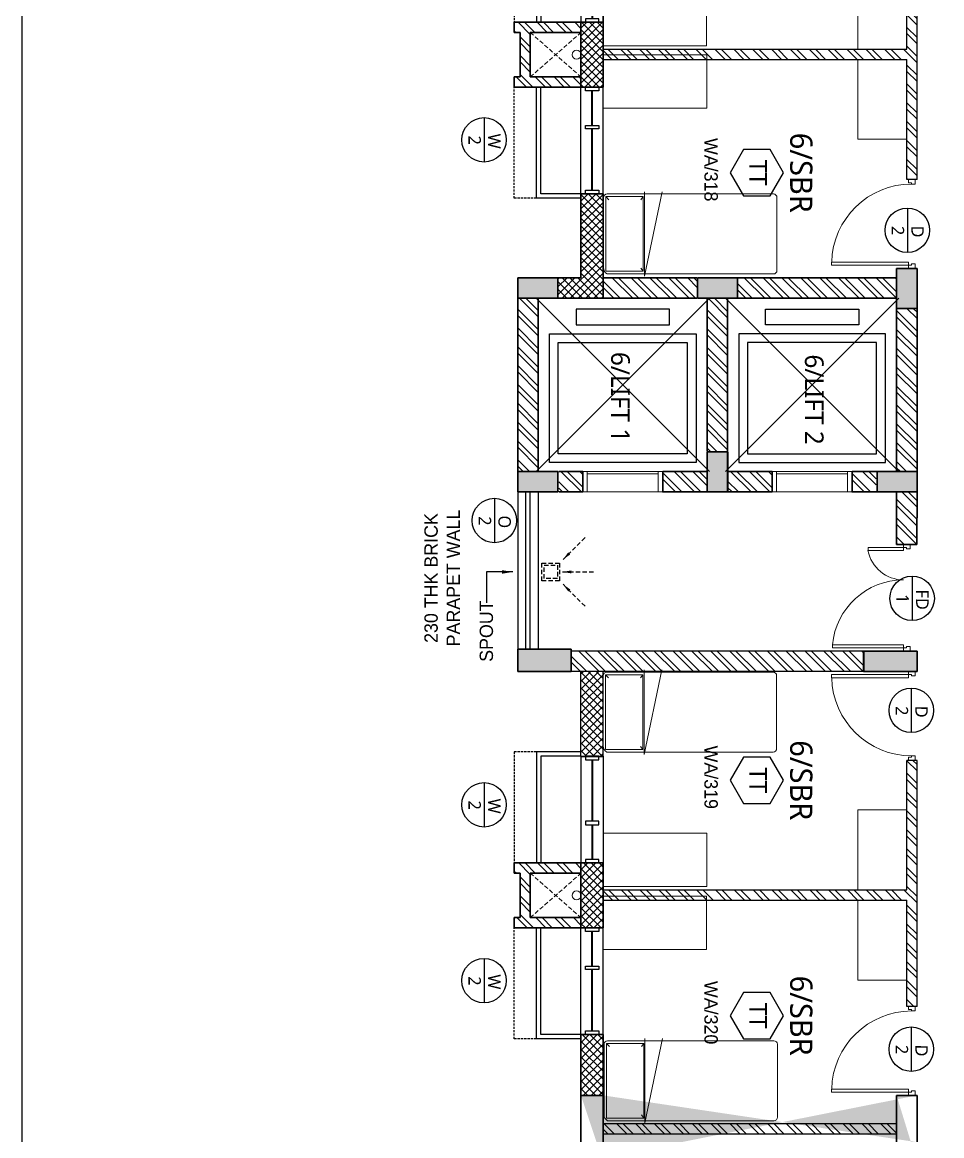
# Model space of a CAD drawing. Header units: millimetres. Extents: x -1127141 to 1597693, y -1835560 to -399335.
# Drawn here: x 1127190 to 1137532, y -523658 to -511129 of the extents above; entities that cross this region are included whole.
import ezdxf
from ezdxf.enums import TextEntityAlignment as Align

# ---------------------------------------------------------------- set-up
doc = ezdxf.new("R2010")
doc.units = ezdxf.units.MM
doc.header["$MEASUREMENT"] = 0
for name, pattern in [('DASHED2', [0.375, 0.25, -0.125]), ('HIDDEN', [0.375, 0.25, -0.125]), ('HIDDEN2', [4.7625, 3.175, -1.5875])]:
    doc.linetypes.add(name, pattern=pattern)
for name, color, linetype in [('A-Anno Tags', 6, 'Continuous'), ('A-Elevation', 4, 'Continuous'), ('A-Wall Patt', 8, 'Continuous'), ('A-Window', 4, 'Continuous'), ('Anno_Frames', 7, 'Continuous'), ('COLUMN', 5, 'Continuous'), ('elel', 6, 'Continuous'), ('S-Conc Patt', 9, 'Continuous')]:
    doc.layers.add(name, color=color, linetype=linetype)
for name, color, linetype, lineweight in [('A-Detail Lines', 8, 'Continuous', 25), ('A-Door', 4, 'Continuous', 9), ('A-Wall Sec', 1, 'Continuous', 30), ('Ann_TitleBlock 2', 5, 'Continuous', 25), ('Anno_Tittleblock', 5, 'Continuous', 13), ('column hatch', 12, 'Continuous', 5), ('E-CABLE TRAY', 32, 'Continuous', 18), ('frntr', 32, 'Continuous', 9), ('rwp', 231, 'Continuous', 5), ('S-Concrete', 40, 'Continuous', 30), ('shaft', 252, 'HIDDEN2', 5), ('text', 7, 'Continuous', 9)]:
    doc.layers.add(name, color=color, linetype=linetype, lineweight=lineweight)
doc.styles.add('IIITD @ 100', font='trebuc.ttf', dxfattribs={"height": 210})
doc.styles.get("Standard").update_dxf_attribs({"font": 'trebuc.ttf'})
doc.styles.add('TITLE', font='swissel.ttf', dxfattribs={"height": 4.3})
doc.dimstyles.new('IIITD_WD_M @ 100', dxfattribs={"dimscale": 100, "dimtxt": 1.5, "dimasz": 1, "dimexe": 0.5, "dimexo": 0.25, "dimgap": 0.3, "dimtad": 1, "dimdec": 0, "dimrnd": 5, "dimzin": 0, "dimdsep": 46, "dimtxsty": 'Standard', "dimblk": 'ARCHTICK', "dimcen": 0.2, "dimdle": 1, "dimclrd": 256, "dimclre": 256, "dimadec": 0, "dimazin": 0, "dimtfac": 1, "dimtdec": 0, "dimtofl": 0, "dimtmove": 0, "dimatfit": 0, "dimfxl": 2, "dimfxlon": 1, "dimtolj": 1, "dimtzin": 0, "dimlwd": -1, "dimlwe": -1, "dimarcsym": 0})
pattern_1 = [(315, (1306641.84, 119140.81), (106.066017, 106.066017), []), (315, (1306641.84, 119070.1), (106.066017, 106.066017), [])]

# ---------------------------------------------------------------- blocks, each defined once
blk = doc.blocks.new('*U29')
at = {"layer": 'A-Anno Tags'}
blk.add_lwpolyline([(-250, 0), (250, 0)], dxfattribs=at)
blk.add_circle((0, 0), 250, dxfattribs=at)
at = {"layer": 'Anno_Frames', "color": 7}
for tag, rotation, p in [('ENTITY', 359.7608, (15, 185)), ('ENTITYNO', 0.1757, (4, -36))]:
    blk.add_attdef(tag, text='', height=140, rotation=rotation, dxfattribs=at).set_placement(p, align=Align.TOP_CENTER)
blk = doc.blocks.new('Room Tag with Finish')
blk.add_lwpolyline([(0, 0), (-2.6, -1.5), (-2.6, -4.5), (0, -6), (2.6, -4.5), (2.6, -1.5)], close=True)
at = {"layer": 'Anno_Frames'}
blk.add_attdef('ROOM_NAME', text='', height=2.5, dxfattribs=at).set_placement((0, 0), align=Align.BOTTOM_CENTER)
blk.add_attdef('FF', text='', height=2, dxfattribs=at).set_placement((0, -1.85), align=Align.TOP_CENTER)
blk = doc.blocks.new('ABL_Door_S - 1000 x 2100-11-3 Second Floor Lvl')
at = {"layer": 'A-Door', "color": 5}
for p, q in [((-500, 38), (-450, 38)), ((-500, -38), (-500, 38)), ((-450, 38), (-450, -3)), ((450, 38), (450, -3)), ((500, 38), (450, 38)), ((500, -38), (500, 38)), ((-500, -38), (-465, -38)), ((-465, -3), (-450, -3)), ((-465, -38), (-465, -3)), ((-430, -38), (-465, -38)), ((465, -3), (450, -3)), ((465, -38), (465, -3)), ((500, -38), (465, -38))]:
    blk.add_line(p, q, dxfattribs=at)
at = {"layer": 'A-Door', "color": 5, "lineweight": 18}
for p, q in [((-465, -38), (-465, -903)), ((-430, -38), (-430, -903)), ((-430, -903), (-465, -903))]:
    blk.add_line(p, q, dxfattribs=at)
at = {"layer": 'A-Door'}
blk.add_arc((-450, -2), 900, 271.2981, 359.9894, dxfattribs=at)
blk = doc.blocks.new('Lift Door')
at = {"layer": 'A-Door'}
for p, q in [((-15860, -5817), (-15860, -6617)), ((-15655, -6617), (-15655, -5817)), ((-15630, -6617), (-15630, -5817))]:
    blk.add_line(p, q, dxfattribs=at)
for points in [[(-15860, -5767), (-15860, -5817), (-15630, -5817), (-15630, -5767)], [(-15860, -6667), (-15860, -6617), (-15630, -6617), (-15630, -6667)]]:
    blk.add_lwpolyline(points, dxfattribs=at)
blk = doc.blocks.new('Lift Room')
at = {"layer": 'A-Detail Lines'}
for p, q in [((-15630, 122925), (-13680, 124875)), ((-15630, 124875), (-13680, 122925))]:
    blk.add_line(p, q, dxfattribs=at)
blk.add_lwpolyline([(-15430, 124625), (-14180, 124625), (-14180, 123175), (-15430, 123175)], close=True, dxfattribs=at)
at = {"layer": 'A-Elevation'}
for points in [[(-15530, 124725), (-14080, 124725), (-14080, 123075), (-15530, 123075)], [(-13805, 124425), (-13980, 124425), (-13980, 123375), (-13805, 123375)]]:
    blk.add_lwpolyline(points, close=True, dxfattribs=at)
blk = doc.blocks.new('W 1200')
at = {"layer": 'A-Window', "linetype": 'HIDDEN', "ltscale": 100}
for p, q in [((552588, 7900), (552588, 9150)), ((552838, 7900), (552588, 7900))]:
    blk.add_line(p, q, dxfattribs=at)
at = {"layer": 'A-Window', "color": 2, "lineweight": 40}
for p, q in [((553463, 8720), (553463, 9110)), ((553463, 7990), (553463, 8680))]:
    blk.add_line(p, q, dxfattribs=at)
at = {"layer": 'A-Window', "color": 5}
for points in [[(553338, 7900), (552838, 7900), (552838, 9150)], [(553338, 7950), (552888, 7950), (552888, 9150)]]:
    blk.add_lwpolyline(points, dxfattribs=at)
at = {"layer": 'A-Window'}
for points in [[(553338, 7950), (553338, 9150)], [(553588, 7950), (553588, 9150)], [(553388, 8680), (553388, 8720), (553538, 8720), (553538, 8680), (553388, 8680)]]:
    blk.add_lwpolyline(points, dxfattribs=at)
for points in [[(553388, 9150), (553538, 9150), (553538, 9110), (553388, 9110)], [(553388, 7990), (553538, 7990), (553538, 7950), (553388, 7950)]]:
    blk.add_lwpolyline(points, close=True, dxfattribs=at)
blk = doc.blocks.new('Door 1200')
at = {"layer": 'A-Door', "color": 5, "lineweight": 18}
for p, q in [((524084, 16182), (524084, 16132)), ((524084, 16182), (524159, 16182)), ((524159, 16182), (524159, 16147)), ((524084, 16132), (524124, 16132)), ((524124, 16147), (524124, 16132)), ((524159, 16147), (524124, 16147)), ((524159, 16147), (524557, 16147)), ((524159, 16112), (524159, 16147)), ((524159, 16112), (524557, 16112)), ((524557, 16147), (524557, 16112)), ((524159, 15052), (524159, 15017)), ((524159, 15052), (524958, 15052)), ((524958, 15017), (524958, 15052)), ((524084, 15032), (524124, 15032)), ((524084, 14982), (524084, 15032)), ((524084, 14982), (524159, 14982)), ((524124, 15017), (524124, 15032)), ((524159, 15017), (524124, 15017)), ((524159, 14982), (524159, 15017)), ((524159, 15017), (524958, 15017))]:
    blk.add_line(p, q, dxfattribs=at)
at = {"layer": 'A-Door', "lineweight": 18}
for centre, radius, start, end in [((524155, 16193), 411, 270.5695, 348.692), ((524157, 14978), 804, 5.3147, 89.8716)]:
    blk.add_arc(centre, radius, start, end, dxfattribs=at)
blk = doc.blocks.new('*U377')
at = {"layer": 'A-Anno Tags'}
blk.add_lwpolyline([(-250, 0), (250, 0)], dxfattribs=at)
blk.add_circle((0, 0), 250, dxfattribs=at)
at = {"layer": 'Anno_Frames', "color": 7}
for tag, rotation, p in [('ENTITY', 359.7608, (15, 185)), ('ENTITYNO', 0.1757, (4, -36))]:
    blk.add_attdef(tag, text='', height=140, rotation=rotation, dxfattribs=at).set_placement(p, align=Align.TOP_CENTER)
blk = doc.blocks.new('_ArchTick')
at = {"color": 0, "linetype": 'ByBlock', "const_width": 0.15}
blk.add_lwpolyline([(-0.5, -0.5), (0.5, 0.5)], dxfattribs=at)
blk = doc.blocks.new('tadantadan')
at = {"layer": 'S-Conc Patt'}
h = blk.add_hatch(color=256, dxfattribs=at)
h.paths.add_polyline_path([(126629, 40497), (127365, 40640), (127413, 40395), (126677, 40252)])
h.paths.add_polyline_path([(110961, 37195), (110914, 37441), (111935, 37639), (111982, 37394)])
h.paths.add_polyline_path([(123624, 39657), (123577, 39902), (124598, 40101), (124645, 39855)])
h.paths.add_polyline_path([(120459, 39041), (120411, 39287), (121432, 39485), (121480, 39240)])
h.paths.add_polyline_path([(117293, 38426), (117245, 38671), (118266, 38870), (118314, 38624)])
h.paths.add_polyline_path([(114127, 37811), (114079, 38056), (115100, 38255), (115148, 38009)])
h.paths.add_polyline_path([(122039, 47814), (121991, 48059), (123012, 48258), (123060, 48012)])
h.paths.add_polyline_path([(118873, 47198), (118825, 47444), (119846, 47642), (119894, 47397)])
h.paths.add_polyline_path([(115707, 46585), (115659, 46831), (116680, 47029), (116728, 46784)])
h.paths.add_polyline_path([(106210, 44739), (106162, 44984), (107183, 45183), (107231, 44938)])
h.paths.add_polyline_path([(109375, 45354), (109328, 45600), (110349, 45798), (110396, 45553)])
h.paths.add_polyline_path([(112541, 45970), (112493, 46215), (113514, 46414), (113562, 46168)])
h.paths.add_polyline_path([(120664, 42678), (120707, 42452), (119971, 42309), (119927, 42535)])
h.paths.add_polyline_path([(120334, 44375), (120377, 44150), (119641, 44007), (119597, 44232)])
h.paths.add_polyline_path([(114332, 41447), (114376, 41221), (113640, 41078), (113596, 41304)])
h.paths.add_polyline_path([(114002, 43145), (114046, 42919), (113310, 42776), (113266, 43002)])
h.paths.add_polyline_path([(107979, 40212), (108023, 39987), (107287, 39843), (107243, 40069)])
h.paths.add_polyline_path([(107650, 41910), (107693, 41684), (106957, 41541), (106913, 41767)])
h.paths.add_polyline_path([(130940, 42954), (130797, 43690), (131042, 43738), (131185, 43002)])
h.paths.add_polyline_path([(104022, 33475), (103273, 33475), (103273, 33725), (104022, 33725)])
h.paths.add_polyline_path([(100927, 33475), (100177, 33475), (100177, 33725), (100927, 33725)])
h.paths.add_polyline_path([(97892, 33475), (97142, 33475), (97142, 33725), (97892, 33725)])
h.paths.add_polyline_path([(126853, 43880), (126264, 43766), (126308, 43540), (126897, 43654)])
h.paths.add_polyline_path([(130345, 46012), (130202, 46748), (130448, 46795), (130591, 46059)])
h.paths.add_polyline_path([(129606, 49815), (129463, 50551), (129708, 50599), (129851, 49862)])
h.paths.add_polyline_path([(125252, 49732), (125694, 49818), (125737, 49592), (125296, 49506)])
h.paths.add_polyline_path([(125842, 47270), (125756, 47712), (125982, 47756), (126068, 47314)])
h.paths.add_polyline_path([(127586, 49727), (127500, 50169), (127725, 50213), (127811, 49771)])
h.paths.add_polyline_path([(128368, 45703), (128282, 46145), (128508, 46189), (128594, 45747)])
h.paths.add_polyline_path([(128187, 47838), (127745, 47752), (127702, 47978), (128143, 48064)])
h.paths.add_polyline_path([(126368, 45770), (126454, 45328), (126228, 45284), (126143, 45726)])
h.paths.add_polyline_path([(101872, 46634), (101136, 46491), (101088, 46737), (101824, 46880)])
h.paths.add_polyline_path([(104042, 40974), (103927, 41563), (104153, 41607), (104267, 41018)])
h.paths.add_polyline_path([(103341, 39076), (102605, 38933), (102561, 39158), (103297, 39301)])
h.paths.add_polyline_path([(103921, 45525), (103185, 45382), (103137, 45627), (103874, 45770)])
h.paths.add_polyline_path([(103011, 40774), (102275, 40631), (102227, 40876), (102963, 41019)])
h.paths.add_polyline_path([(104019, 35586), (103283, 35443), (103235, 35688), (103972, 35831)])
h.paths.add_polyline_path([(103639, 46978), (102902, 46835), (102855, 47080), (103591, 47223)])
h.paths.add_polyline_path([(98329, 45946), (97593, 45803), (97546, 46048), (98282, 46191)])
h.paths.add_polyline_path([(99472, 40086), (98736, 39943), (98688, 40188), (99424, 40331)])
h.paths.add_polyline_path([(108702, 36496), (107892, 36339), (107844, 36584), (108654, 36742)])
h.paths.add_polyline_path([(97392, 39936), (97392, 39289), (97142, 39289), (97142, 39889)])
h.paths.add_polyline_path([(119208, 6285), (118458, 6285), (118458, 6535), (119208, 6535)])
h.paths.add_polyline_path([(119208, 11565), (118458, 11565), (118458, 11795), (119208, 11795)])
h.paths.add_polyline_path([(119208, 15095), (118458, 15095), (118458, 15345), (119208, 15345)])
h.paths.add_polyline_path([(119208, 9835), (118458, 9835), (118458, 10065), (119208, 10065)])
h.paths.add_polyline_path([(113948, 6285), (113198, 6285), (113198, 6535), (113948, 6535)])
h.paths.add_polyline_path([(113948, 11565), (113198, 11565), (113198, 11795), (113948, 11795)])
h.paths.add_polyline_path([(113948, 15095), (113198, 15095), (113198, 15345), (113948, 15345)])
h.paths.add_polyline_path([(113948, 9835), (113198, 9835), (113198, 10065), (113948, 10065)])
h.paths.add_polyline_path([(108688, 11565), (107938, 11565), (107938, 11795), (108688, 11795)])
h.paths.add_polyline_path([(103843, 17365), (103093, 17365), (103093, 17115), (103843, 17115)])
h.paths.add_polyline_path([(100177, 17365), (100927, 17365), (100927, 17115), (100177, 17115)])
h.paths.add_polyline_path([(97142, 17365), (97892, 17365), (97892, 17115), (97142, 17115)])
h.paths.add_polyline_path([(128593, 15095), (127993, 15095), (127993, 15345), (128593, 15345)])
h.paths.add_polyline_path([(103918, 15345), (103168, 15345), (103168, 15095), (103918, 15095)])
h.paths.add_polyline_path([(108688, 15095), (107938, 15095), (107938, 15345), (108688, 15345)])
h.paths.add_polyline_path([(124393, 15095), (123793, 15095), (123793, 15345), (124393, 15345)])
h.paths.add_polyline_path([(127993, 11795), (128593, 11795), (128593, 11565), (127993, 11565)])
h.paths.add_polyline_path([(124393, 11565), (123793, 11565), (123793, 11795), (124393, 11795)])
h.paths.add_polyline_path([(105718, 5325), (104968, 5325), (104968, 5575), (105718, 5575)])
h.paths.add_polyline_path([(97392, 9815), (97392, 10565), (97142, 10565), (97142, 9815)])
h.paths.add_polyline_path([(100313, 9815), (99563, 9815), (99563, 10065), (100313, 10065)])
h.paths.add_polyline_path([(105718, 3845), (104968, 3845), (104968, 4095), (105718, 4095)])
h.paths.add_polyline_path([(103918, 3845), (103168, 3845), (103168, 4095), (103918, 4095)])
h.paths.add_polyline_path([(103918, 9815), (103168, 9815), (103168, 10065), (103918, 10065)])
h.paths.add_polyline_path([(103918, 11565), (103168, 11565), (103168, 11795), (103918, 11795)])
h.paths.add_polyline_path([(104968, 9465), (104968, 10065), (105198, 10065), (105198, 9465)])
h.paths.add_polyline_path([(126158, 9615), (126158, 10065), (126388, 10065), (126388, 9615)])
h.paths.add_polyline_path([(123873, 10065), (124323, 10065), (124323, 9835), (123873, 9835)])
h.paths.add_polyline_path([(126158, 5575), (126158, 6025), (126388, 6025), (126388, 5575)])
h.paths.add_polyline_path([(123978, 5575), (123978, 6025), (124208, 6025), (124208, 5575)])
h.paths.add_polyline_path([(126388, 7705), (125938, 7705), (125938, 7935), (126388, 7935)])
h.paths.add_polyline_path([(123978, 7595), (123978, 8045), (124208, 8045), (124208, 7595)])
h.paths.add_polyline_path([(128178, 9465), (128178, 10065), (128408, 10065), (128408, 9465)])
h.paths.add_polyline_path([(108428, 5325), (108428, 6075), (108178, 6075), (108178, 5325)])
h.paths.add_polyline_path([(128158, 5575), (128158, 6175), (128408, 6175), (128408, 5575)])
h.paths.add_polyline_path([(100313, 3845), (99563, 3845), (99563, 4095), (100313, 4095)])
h.paths.add_polyline_path([(108408, 10065), (108408, 9315), (108178, 9315), (108178, 10065)])
edge = h.paths.add_edge_path()
edge.add_line((133928, 6285), (133178, 6285))
edge.add_line((133178, 6535), (133928, 6535))
edge.add_line((133178, 6285), (133178, 6535))
edge.add_line((133928, 11565), (133178, 11565))
edge.add_line((133178, 11795), (133928, 11795))
edge.add_line((133178, 11565), (133178, 11795))
edge.add_line((133928, 15095), (133178, 15095))
edge.add_line((133178, 15345), (133928, 15345))
edge.add_line((133178, 15095), (133178, 15345))
edge.add_line((133928, 9835), (133178, 9835))
edge.add_line((133178, 10065), (133928, 10065))
edge.add_line((133178, 9835), (133178, 10065))
h.paths.add_polyline_path([(144448, 11565), (143698, 11565), (143698, 11795), (144448, 11795)])
h.paths.add_polyline_path([(144448, 15095), (143698, 15095), (143698, 15345), (144448, 15345)])
h.paths.add_polyline_path([(144208, 10065), (144208, 9315), (143978, 9315), (143978, 10065)])
h.paths.add_polyline_path([(139188, 6285), (138438, 6285), (138438, 6535), (139188, 6535)])
h.paths.add_polyline_path([(139188, 11565), (138438, 11565), (138438, 11795), (139188, 11795)])
h.paths.add_polyline_path([(139188, 15095), (138438, 15095), (138438, 15345), (139188, 15345)])
h.paths.add_polyline_path([(139188, 9835), (138438, 9835), (138438, 10065), (139188, 10065)])
h.paths.add_polyline_path([(133928, 6285), (133178, 6285), (133178, 6535), (133928, 6535)])
h.paths.add_polyline_path([(133928, 11565), (133178, 11565), (133178, 11795), (133928, 11795)], flags=17)
h.paths.add_polyline_path([(133928, 15095), (133178, 15095), (133178, 15345), (133928, 15345)], flags=17)
h.paths.add_polyline_path([(133928, 9835), (133178, 9835), (133178, 10065), (133928, 10065)], flags=17)
h.paths.add_polyline_path([(151613, 4490), (151613, 5090), (151363, 5090), (151363, 4490)])
h.paths.add_polyline_path([(151613, 15095), (151013, 15095), (151013, 15345), (151613, 15345)])
h.paths.add_polyline_path([(147413, 15095), (146813, 15095), (146813, 15345), (147413, 15345)])
h.paths.add_polyline_path([(151613, 11565), (151013, 11565), (151013, 11795), (151613, 11795)])
h.paths.add_polyline_path([(147413, 11565), (146813, 11565), (146813, 11795), (147413, 11795)])
h.paths.add_polyline_path([(151613, 9315), (151613, 10065), (151363, 10065), (151363, 9315)])
h.paths.add_polyline_path([(146663, 4490), (147413, 4490), (147413, 4740), (146663, 4740)])
h.paths.add_polyline_path([(147413, 9315), (147413, 10065), (147183, 10065), (147183, 9315)])
h.paths.add_polyline_path([(143958, 4490), (143958, 5240), (144208, 5240), (144208, 4490)])
at = {"layer": 'S-Concrete', "lineweight": 35}
for p, q in [((123873, 9835), (123873, 10065)), ((123873, 10065), (124323, 10065)), ((124323, 10065), (124323, 9835)), ((126158, 10065), (126388, 10065)), ((126158, 9615), (126158, 10065)), ((126388, 10065), (126388, 9615)), ((128178, 10065), (128408, 10065)), ((128178, 9465), (128178, 10065)), ((128408, 10065), (128408, 9465)), ((133178, 9835), (133178, 10065)), ((133178, 10065), (133928, 10065)), ((124323, 9835), (123873, 9835)), ((133928, 9835), (133178, 9835)), ((126388, 9615), (126158, 9615)), ((128408, 9465), (128178, 9465)), ((123978, 8045), (124208, 8045)), ((123978, 7595), (123978, 8045)), ((124208, 8045), (124208, 7595)), ((125938, 7705), (125938, 7935)), ((125938, 7935), (126388, 7935)), ((126388, 7935), (126388, 7705)), ((126388, 7705), (125938, 7705)), ((124208, 7595), (123978, 7595)), ((133178, 6285), (133178, 6535)), ((133178, 6535), (133928, 6535)), ((133928, 6285), (133178, 6285)), ((128158, 6175), (128408, 6175)), ((128158, 5575), (128158, 6175)), ((128408, 6175), (128408, 5575)), ((123978, 6025), (124208, 6025)), ((123978, 5575), (123978, 6025)), ((124208, 6025), (124208, 5575)), ((126158, 6025), (126388, 6025)), ((126158, 5575), (126158, 6025)), ((126388, 6025), (126388, 5575)), ((124208, 5575), (123978, 5575)), ((126388, 5575), (126158, 5575)), ((128408, 5575), (128158, 5575))]:
    blk.add_line(p, q, dxfattribs=at)
blk = doc.blocks.new('bed')
at = {"layer": 'frntr'}
for p, q in [((268673, -306927), (268673, -308179)), ((269533, -306887), (268713, -306887)), ((269573, -308377), (269573, -306927)), ((269598, -308377), (268648, -308179)), ((268673, -308179), (268673, -308377)), ((268648, -308377), (269448, -308377)), ((268673, -308377), (268673, -308797)), ((269543, -308391), (268703, -308391)), ((268703, -308391), (268703, -308811)), ((268703, -308391), (268738, -308417)), ((269598, -308377), (269448, -308377)), ((269543, -308391), (269508, -308417)), ((269543, -308811), (269543, -308391)), ((269573, -308797), (269573, -308377)), ((268703, -308811), (268738, -308777)), ((268703, -308811), (269543, -308811)), ((268713, -308837), (269510, -308837))]:
    blk.add_line(p, q, dxfattribs=at)
for centre, radius, start, end in [((268713, -306927), 40, 90, 180), ((269533, -306927), 40, 0, 90), ((268713, -308797), 40, 180, 270), ((269506, -308762), 75.2, 267.3338, 332.1559)]:
    blk.add_arc(centre, radius, start, end, dxfattribs=at)
blk = doc.blocks.new('wardrobe')
at = {"layer": 'frntr'}
for p, q in [((266249, -309334), (266799, -309334)), ((266249, -310234), (266249, -309334)), ((266799, -310234), (266799, -309334)), ((266799, -309334), (266799, -310234)), ((266799, -310234), (266249, -310234))]:
    blk.add_line(p, q, dxfattribs=at)
blk = doc.blocks.new('table')
at = {"layer": 'frntr'}
for p, q in [((268968, -309087), (269568, -309087)), ((268968, -309087), (268968, -310253)), ((269568, -310255), (269568, -309087)), ((268968, -310253), (269568, -310253))]:
    blk.add_line(p, q, dxfattribs=at)
blk = doc.blocks.new('aaa')
at = {"layer": 'frntr', "rotation": 90}
blk.add_blockref('wardrobe', (-40627, -573636), dxfattribs=at)
at = {"layer": 'frntr'}
for name, p in [('bed', (-1515, -1414)), ('table', (0, 0))]:
    blk.add_blockref(name, p, dxfattribs=at)
blk = doc.blocks.new('bbbb')
at = {"layer": 'frntr', "rotation": 90}
blk.add_blockref('wardrobe', (-39613, -573636), dxfattribs=at)
at = {"layer": 'frntr'}
for name, p in [('bed', (2630, -1404)), ('table', (710, 0))]:
    blk.add_blockref(name, p, dxfattribs=at)
blk = doc.blocks.new('column 2.04')
at = {"layer": 'S-Conc Patt'}
h = blk.add_hatch(color=256, dxfattribs=at)
h.paths.add_polyline_path([(552592, -205173), (553328, -205030), (553376, -205276), (552640, -205419)])
h.paths.add_polyline_path([(536924, -208475), (536877, -208230), (537898, -208032), (537945, -208277)])
h.paths.add_polyline_path([(549587, -206014), (549540, -205769), (550561, -205570), (550608, -205816)])
h.paths.add_polyline_path([(546422, -206629), (546374, -206384), (547395, -206185), (547443, -206431)])
h.paths.add_polyline_path([(543256, -207245), (543208, -206999), (544229, -206801), (544277, -207046)])
h.paths.add_polyline_path([(540090, -207860), (540042, -207615), (541063, -207416), (541111, -207662)])
h.paths.add_polyline_path([(548002, -197857), (547954, -197611), (548975, -197413), (549023, -197658)])
h.paths.add_polyline_path([(544836, -198472), (544788, -198227), (545809, -198028), (545857, -198274)])
h.paths.add_polyline_path([(541670, -199086), (541622, -198840), (542643, -198642), (542691, -198887)])
h.paths.add_polyline_path([(532173, -200932), (532125, -200686), (533146, -200488), (533194, -200733)])
h.paths.add_polyline_path([(535338, -200316), (535291, -200071), (536312, -199872), (536359, -200118)])
h.paths.add_polyline_path([(538504, -199701), (538456, -199455), (539477, -199257), (539525, -199502)])
h.paths.add_polyline_path([(546627, -202993), (546670, -203219), (545934, -203362), (545890, -203136)])
h.paths.add_polyline_path([(546297, -201295), (546340, -201521), (545604, -201664), (545560, -201438)])
h.paths.add_polyline_path([(540295, -204224), (540339, -204449), (539603, -204592), (539559, -204367)])
h.paths.add_polyline_path([(539965, -202526), (540009, -202752), (539273, -202895), (539229, -202669)])
h.paths.add_polyline_path([(533943, -205458), (533986, -205684), (533250, -205827), (533206, -205601)])
h.paths.add_polyline_path([(533613, -203761), (533656, -203987), (532920, -204130), (532876, -203904)])
h.paths.add_polyline_path([(556903, -202717), (556760, -201981), (557005, -201933), (557148, -202669)])
h.paths.add_polyline_path([(529985, -212195), (529236, -212195), (529236, -211945), (529985, -211945)])
h.paths.add_polyline_path([(526890, -212195), (526140, -212195), (526140, -211945), (526890, -211945)])
h.paths.add_polyline_path([(523855, -212195), (523105, -212195), (523105, -211945), (523855, -211945)])
h.paths.add_polyline_path([(552816, -201790), (552227, -201905), (552271, -202131), (552860, -202016)])
h.paths.add_polyline_path([(556308, -199659), (556165, -198923), (556411, -198875), (556554, -199611)])
h.paths.add_polyline_path([(555569, -195856), (555426, -195120), (555671, -195072), (555815, -195808)])
h.paths.add_polyline_path([(551215, -195938), (551657, -195853), (551700, -196078), (551259, -196164)])
h.paths.add_polyline_path([(551805, -198400), (551719, -197959), (551945, -197915), (552031, -198356)])
h.paths.add_polyline_path([(553549, -195943), (553463, -195501), (553689, -195458), (553774, -195899)])
h.paths.add_polyline_path([(554331, -199967), (554245, -199525), (554471, -199482), (554557, -199923)])
h.paths.add_polyline_path([(554150, -197832), (553709, -197918), (553665, -197692), (554106, -197607)])
h.paths.add_polyline_path([(552331, -199901), (552417, -200343), (552191, -200387), (552106, -199945)])
h.paths.add_polyline_path([(527835, -199036), (527099, -199179), (527051, -198934), (527787, -198791)])
h.paths.add_polyline_path([(530005, -204696), (529890, -204107), (530116, -204064), (530230, -204653)])
h.paths.add_polyline_path([(529304, -206595), (528568, -206738), (528524, -206512), (529260, -206369)])
h.paths.add_polyline_path([(529884, -200146), (529148, -200289), (529100, -200043), (529837, -199900)])
h.paths.add_polyline_path([(528920, -212495), (528320, -212495), (528320, -212245), (528920, -212245)])
h.paths.add_polyline_path([(523855, -212495), (523105, -212495), (523105, -212245), (523855, -212245)])
h.paths.add_polyline_path([(531575, -212245), (532175, -212245), (532175, -212495), (531575, -212495)])
h.paths.add_polyline_path([(526890, -212495), (526140, -212495), (526140, -212245), (526890, -212245)])
h.paths.add_polyline_path([(528974, -204897), (528238, -205040), (528190, -204794), (528926, -204651)])
h.paths.add_polyline_path([(529982, -210085), (529246, -210228), (529198, -209982), (529935, -209839)])
h.paths.add_polyline_path([(529602, -198693), (528865, -198836), (528818, -198590), (529554, -198447)])
h.paths.add_polyline_path([(524292, -199725), (523556, -199868), (523509, -199622), (524245, -199479)])
h.paths.add_polyline_path([(525435, -205585), (524699, -205728), (524651, -205482), (525387, -205339)])
h.paths.add_polyline_path([(534665, -209174), (533855, -209332), (533807, -209086), (534617, -208929)])
h.paths.add_polyline_path([(523355, -205734), (523355, -206382), (523105, -206382), (523105, -205782)])
h.paths.add_polyline_path([(545171, -239386), (544421, -239386), (544421, -239136), (545171, -239136)])
h.paths.add_polyline_path([(545171, -234106), (544421, -234106), (544421, -233876), (545171, -233876)])
h.paths.add_polyline_path([(545171, -230576), (544421, -230576), (544421, -230326), (545171, -230326)])
h.paths.add_polyline_path([(545171, -235836), (544421, -235836), (544421, -235606), (545171, -235606)])
h.paths.add_polyline_path([(539911, -239386), (539161, -239386), (539161, -239136), (539911, -239136)])
h.paths.add_polyline_path([(539911, -234106), (539161, -234106), (539161, -233876), (539911, -233876)])
h.paths.add_polyline_path([(539911, -230576), (539161, -230576), (539161, -230326), (539911, -230326)])
h.paths.add_polyline_path([(539911, -235836), (539161, -235836), (539161, -235606), (539911, -235606)])
h.paths.add_polyline_path([(534651, -234106), (533901, -234106), (533901, -233876), (534651, -233876)])
h.paths.add_polyline_path([(529806, -228306), (529056, -228306), (529056, -228556), (529806, -228556)])
h.paths.add_polyline_path([(526140, -228306), (526890, -228306), (526890, -228556), (526140, -228556)])
h.paths.add_polyline_path([(523105, -228306), (523855, -228306), (523855, -228556), (523105, -228556)])
h.paths.add_polyline_path([(554556, -230576), (553956, -230576), (553956, -230326), (554556, -230326)])
h.paths.add_polyline_path([(529881, -230326), (529131, -230326), (529131, -230576), (529881, -230576)])
h.paths.add_polyline_path([(534651, -230576), (533901, -230576), (533901, -230326), (534651, -230326)])
h.paths.add_polyline_path([(550356, -230576), (549756, -230576), (549756, -230326), (550356, -230326)])
h.paths.add_polyline_path([(553956, -233876), (554556, -233876), (554556, -234106), (553956, -234106)])
h.paths.add_polyline_path([(550356, -234106), (549756, -234106), (549756, -233876), (550356, -233876)])
h.paths.add_polyline_path([(531681, -240346), (530931, -240346), (530931, -240096), (531681, -240096)])
h.paths.add_polyline_path([(523355, -235856), (523355, -235106), (523105, -235106), (523105, -235856)])
h.paths.add_polyline_path([(526276, -235856), (525526, -235856), (525526, -235606), (526276, -235606)])
h.paths.add_polyline_path([(531681, -241826), (530931, -241826), (530931, -241576), (531681, -241576)])
h.paths.add_polyline_path([(529881, -241826), (529131, -241826), (529131, -241576), (529881, -241576)])
h.paths.add_polyline_path([(529881, -235856), (529131, -235856), (529131, -235606), (529881, -235606)])
h.paths.add_polyline_path([(529881, -234106), (529131, -234106), (529131, -233876), (529881, -233876)])
h.paths.add_polyline_path([(530931, -236206), (530931, -235606), (531161, -235606), (531161, -236206)])
h.paths.add_polyline_path([(552121, -236056), (552121, -235606), (552351, -235606), (552351, -236056)])
h.paths.add_polyline_path([(549836, -235606), (550286, -235606), (550286, -235836), (549836, -235836)])
h.paths.add_polyline_path([(552121, -240096), (552121, -239646), (552351, -239646), (552351, -240096)])
h.paths.add_polyline_path([(549941, -240096), (549941, -239646), (550171, -239646), (550171, -240096)])
h.paths.add_polyline_path([(552351, -237966), (551901, -237966), (551901, -237736), (552351, -237736)])
h.paths.add_polyline_path([(549941, -238076), (549941, -237626), (550171, -237626), (550171, -238076)])
h.paths.add_polyline_path([(554141, -236206), (554141, -235606), (554371, -235606), (554371, -236206)])
h.paths.add_polyline_path([(534391, -240346), (534391, -239596), (534141, -239596), (534141, -240346)])
h.paths.add_polyline_path([(554121, -240095), (554121, -239495), (554371, -239495), (554371, -240095)])
h.paths.add_polyline_path([(523105, -228006), (523855, -228006), (523855, -228256), (523105, -228256)])
h.paths.add_polyline_path([(532175, -228256), (531575, -228256), (531575, -228006), (532175, -228006)])
h.paths.add_polyline_path([(528320, -217506), (528920, -217506), (528920, -217736), (528320, -217736)])
h.paths.add_polyline_path([(528920, -228256), (528320, -228256), (528320, -228006), (528920, -228006)])
h.paths.add_polyline_path([(528320, -222766), (528920, -222766), (528920, -222996), (528320, -222996)])
h.paths.add_polyline_path([(526890, -217736), (526290, -217736), (526290, -217506), (526890, -217506)])
h.paths.add_polyline_path([(526890, -222996), (526290, -222996), (526290, -222766), (526890, -222766)])
h.paths.add_polyline_path([(526140, -228006), (526890, -228006), (526890, -228256), (526140, -228256)])
h.paths.add_polyline_path([(526276, -241826), (525526, -241826), (525526, -241576), (526276, -241576)])
h.paths.add_polyline_path([(523355, -217321), (523355, -217921), (523105, -217921), (523105, -217321)])
h.paths.add_polyline_path([(523355, -222581), (523355, -223181), (523105, -223181), (523105, -222581)])
h.paths.add_polyline_path([(532175, -217320), (532175, -217920), (531925, -217920), (531925, -217320)])
h.paths.add_polyline_path([(532175, -222581), (532175, -223181), (531925, -223181), (531925, -222581)])
h.paths.add_polyline_path([(534371, -235606), (534371, -236356), (534141, -236356), (534141, -235606)])
edge = h.paths.add_edge_path()
edge.add_line((559891, -239386), (559141, -239386))
edge.add_line((559141, -239136), (559891, -239136))
edge.add_line((559141, -239386), (559141, -239136))
edge.add_line((559891, -234106), (559141, -234106))
edge.add_line((559141, -233876), (559891, -233876))
edge.add_line((559141, -234106), (559141, -233876))
edge.add_line((559891, -230576), (559141, -230576))
edge.add_line((559141, -230326), (559891, -230326))
edge.add_line((559141, -230576), (559141, -230326))
edge.add_line((559891, -235836), (559141, -235836))
edge.add_line((559141, -235606), (559891, -235606))
edge.add_line((559141, -235836), (559141, -235606))
h.paths.add_polyline_path([(570411, -234106), (569661, -234106), (569661, -233876), (570411, -233876)])
h.paths.add_polyline_path([(570411, -230576), (569661, -230576), (569661, -230326), (570411, -230326)])
h.paths.add_polyline_path([(570171, -235606), (570171, -236356), (569941, -236356), (569941, -235606)])
h.paths.add_polyline_path([(565151, -239386), (564401, -239386), (564401, -239136), (565151, -239136)])
h.paths.add_polyline_path([(565151, -234106), (564401, -234106), (564401, -233876), (565151, -233876)])
h.paths.add_polyline_path([(565151, -230576), (564401, -230576), (564401, -230326), (565151, -230326)])
h.paths.add_polyline_path([(565151, -235836), (564401, -235836), (564401, -235606), (565151, -235606)])
h.paths.add_polyline_path([(559891, -239386), (559141, -239386), (559141, -239136), (559891, -239136)], flags=17)
h.paths.add_polyline_path([(559891, -234106), (559141, -234106), (559141, -233876), (559891, -233876)], flags=17)
h.paths.add_polyline_path([(559891, -230576), (559141, -230576), (559141, -230326), (559891, -230326)], flags=17)
h.paths.add_polyline_path([(559891, -235836), (559141, -235836), (559141, -235606), (559891, -235606)], flags=17)
h.paths.add_polyline_path([(577576, -241181), (577576, -240581), (577326, -240581), (577326, -241181)])
h.paths.add_polyline_path([(577576, -230576), (576976, -230576), (576976, -230326), (577576, -230326)])
h.paths.add_polyline_path([(573376, -230576), (572776, -230576), (572776, -230326), (573376, -230326)])
h.paths.add_polyline_path([(577576, -234106), (576976, -234106), (576976, -233876), (577576, -233876)])
h.paths.add_polyline_path([(573376, -234106), (572776, -234106), (572776, -233876), (573376, -233876)])
h.paths.add_polyline_path([(577576, -236356), (577576, -235606), (577326, -235606), (577326, -236356)])
h.paths.add_polyline_path([(572626, -241181), (573376, -241181), (573376, -240931), (572626, -240931)])
h.paths.add_polyline_path([(573376, -236356), (573376, -235606), (573146, -235606), (573146, -236356)])
h.paths.add_polyline_path([(569921, -241181), (569921, -240431), (570171, -240431), (570171, -241181)])
at = {"layer": 'S-Concrete', "lineweight": 35}
for p, q in [((549836, -235836), (549836, -235606)), ((549836, -235606), (550286, -235606)), ((550286, -235606), (550286, -235836)), ((552121, -235606), (552351, -235606)), ((552121, -236056), (552121, -235606)), ((552351, -235606), (552351, -236056)), ((554141, -235606), (554371, -235606)), ((554141, -236206), (554141, -235606)), ((554371, -235606), (554371, -236206)), ((559141, -235836), (559141, -235606)), ((559141, -235606), (559891, -235606)), ((550286, -235836), (549836, -235836)), ((559891, -235836), (559141, -235836)), ((552351, -236056), (552121, -236056)), ((554371, -236206), (554141, -236206)), ((549941, -237626), (550171, -237626)), ((549941, -238076), (549941, -237626)), ((550171, -237626), (550171, -238076)), ((551901, -237966), (551901, -237736)), ((551901, -237736), (552351, -237736)), ((552351, -237736), (552351, -237966)), ((552351, -237966), (551901, -237966)), ((550171, -238076), (549941, -238076)), ((559141, -239386), (559141, -239136)), ((559141, -239136), (559891, -239136)), ((559891, -239386), (559141, -239386)), ((554121, -239495), (554371, -239495)), ((554121, -240095), (554121, -239495)), ((554371, -239495), (554371, -240095)), ((549941, -239646), (550171, -239646)), ((549941, -240096), (549941, -239646)), ((550171, -239646), (550171, -240096)), ((552121, -239646), (552351, -239646)), ((552121, -240096), (552121, -239646)), ((552351, -239646), (552351, -240096)), ((550171, -240096), (549941, -240096)), ((552351, -240096), (552121, -240096)), ((554371, -240095), (554121, -240095))]:
    blk.add_line(p, q, dxfattribs=at)
blk = doc.blocks.new('IIITD WD A1- L Format Library')
at = {"layer": 'Anno_Tittleblock', "color": 5}
blk.add_lwpolyline([(0, -7.57), (775, -7.57), (775, 573.91), (0, 573.91)], close=True, dxfattribs=at)
at = {"style": 'TITLE'}
for tag, p, height in [('PROJECT NAME 1', (779.17, 137.4), 2.98), ('PROJECT NAME 2', (779.17, 132.23), 2.98), ('PROJECT_NAME_3', (779.17, 127.37), 2.98), ('1:100@A1', (818.06, 91.92), 2.25), ('A-2.03', (844.81, 84.28), 4), ('03.04.11', (821.96, 84.64), 2.25), ('AC', (827.5, 76.14), 2.25), ('A', (858.85, 75.94), 3.66)]:
    blk.add_attdef(tag, p, '', height=height, dxfattribs=at)
for p in [(780.3, 113.01), (780.3, 106.37)]:
    blk.add_attdef('FIRST FLOOR PLAN', text='', height=3.39, dxfattribs=at).set_placement(p, align=Align.TOP_LEFT)
blk = doc.blocks.new('o2')
at = {"layer": 'A-Detail Lines', "linetype": 'DASHED2', "ltscale": 200}
for points in [[(39154.2, 75265.1), (38954.2, 75265.1), (38954.2, 75465.1), (39154.2, 75465.1)], [(39129.2, 75290.1), (38979.2, 75290.1), (38979.2, 75440.1), (39129.2, 75440.1)]]:
    blk.add_lwpolyline(points, close=True, dxfattribs=at)
at = {"layer": 'A-Elevation'}
for p, q in [((38154.2, 75225.6), (39924.2, 75225.6)), ((38154.2, 74995.6), (39924.2, 74996.3))]:
    blk.add_line(p, q, dxfattribs=at)
at = {"layer": 'elel'}
for p, q in [((38154.2, 75130.6), (39924.2, 75130.6)), ((38154.2, 75080.6), (39924.2, 75080.6))]:
    blk.add_line(p, q, dxfattribs=at)
at = {"layer": 'Anno_Frames'}
blk.add_blockref('*U377', (38475.9, 74731.6), dxfattribs=at).add_auto_attribs({'ENTITY': 'O', 'ENTITYNO': '2'})
at = {"layer": 'A-Anno Tags', "char_height": 150, "width": 4089.554, "attachment_point": 5, "rotation": 180, "style": 'IIITD @ 100'}
for s, insert in [('{\\fCentury Gothic|b0|i0|c0|p34;SPOUT}', (39720.5, 74642.2)), ('{\\fCentury Gothic|b0|i0|c0|p34;230 THK BRICK\\PPARAPET WALL}', (39122.7, 74144.2))]:
    blk.add_mtext(s, dxfattribs=dict(at, insert=insert))
at = {"layer": 'A-Anno Tags'}
blk.add_leader([(39054.2, 74939), (39054.2, 74644.3), (39400.8, 74644.3)], dimstyle='IIITD_WD_M @ 100', override={"dimasz": 1.2, "dimclrd": 256, "dimfxl": 0.18}, dxfattribs=at)
at = {"layer": 'A-Detail Lines', "linetype": 'DASHED2', "ltscale": 200}
for points in [[(39054.2, 75496.3), (39054.2, 75847.8)], [(38915.6, 75503.6), (38667.1, 75752.2)], [(39192.8, 75503.6), (39441.3, 75752.2)]]:
    blk.add_leader(points, dimstyle='IIITD_WD_M @ 100', override={"dimfxl": 2}, dxfattribs=at)

msp = doc.modelspace()

# ---------------------------------------------------------------- hatches: boundary and pattern name
at = {"layer": 'A-Wall Patt'}
h = msp.add_hatch(dxfattribs=at)
h.set_pattern_fill('ANSI37', color=256, scale=500, style=0)
h.set_pattern_definition([(315, (1132626.57, -497105.566), (44.19417, 44.19417), []), (45, (1132626.57, -497105.566), (-44.19417, 44.19417), [])])
h.paths.add_polyline_path([(1132764.3, -498203.8), (1132764.3, -496743.8), (1132514.3, -496743.8), (1132514.3, -498203.8)])
h.paths.add_polyline_path([(1133724.3, -514233.8), (1133724.3, -513058.8), (1133474.3, -513058.8), (1133474.3, -514003.8), (1133214.3, -514003.8), (1133214.3, -514233.8)])
h.paths.add_polyline_path([(1133724.3, -511858.8), (1133724.4, -511128.8), (1133474.4, -511128.8), (1133474.4, -511243.8), (1133474.4, -511243.8), (1133474.4, -511243.8), (1133474.3, -511491.4, -0.0243669), (1133474.3, -511496.3), (1133474.3, -511743.7), (1133474.4, -511743.8), (1133474.3, -511743.8), (1133474.3, -511858.8)])
h.paths.add_polyline_path([(1133724.3, -509928.8), (1133724.3, -509233.8), (1133474.3, -509233.8), (1133474.3, -509928.8)])
h.paths.add_polyline_path([(1133724.3, -508483.8), (1133724.3, -507798.8), (1133473.6, -507798.8), (1133473.6, -508483.8)])
h.paths.add_polyline_path([(1133724.3, -506598.8), (1133724.3, -505868.8), (1133474.3, -505868.8), (1133474.3, -506598.8)])
h.paths.add_polyline_path([(1133724.3, -504668.8), (1133724.3, -503973.8), (1133474.3, -503973.8), (1133474.3, -504668.8)])
h.paths.add_polyline_path([(1133724.3, -503223.8), (1133724.3, -502538.8), (1133674.3, -502538.8), (1133674.3, -502538.8), (1133524.3, -502538.8), (1133524.3, -502538.8), (1133474.3, -502538.8), (1133474.3, -502538.8), (1133474.3, -503223.8)])
h.paths.add_polyline_path([(1133724.3, -501338.8), (1133724.3, -500608.8), (1133474.3, -500608.8), (1133474.3, -501338.8)])
h.paths.add_polyline_path([(1133724.3, -499408.8), (1133724.3, -498203.8), (1133264.3, -498203.8), (1133264.3, -498453.8), (1133474.3, -498453.8), (1133474.3, -499408.8)])
h = msp.add_hatch(dxfattribs=at)
h.set_pattern_fill('ANSI32', color=256, scale=400, style=0)
h.set_pattern_definition([(315, (1236581.59, -295400.47), (106.06602, 106.06602), []), (315, (1236581.59, -295471.18), (106.06602, 106.06602), [])])
h.paths.add_polyline_path([(1133724.4, -508973.8), (1133724.4, -509088.8), (1133724.3, -509088.8), (1133724.3, -508973.8)])
h.paths.add_polyline_path([(1133724.4, -513888.8), (1133724.4, -514061.3), (1133724.3, -514061.3), (1133724.3, -513888.8)])
h.paths.add_polyline_path([(1132904.4, -511243.8), (1132904.4, -511743.8), (1133474.4, -511743.8), (1133474.4, -511243.8)], flags=16)
h.paths.add_polyline_path([(1137254.3, -510233.8), (1137139.3, -510233.8), (1137139.3, -512888.8), (1137254.3, -512888.8)])
h.paths.add_polyline_path([(1133724.3, -511128.8), (1133724.3, -511858.8), (1133724.4, -511858.8), (1133724.4, -511546.3), (1137139.3, -511546.3), (1137139.3, -511431.3), (1133724.4, -511431.3), (1133724.4, -511128.8)])
h.paths.add_polyline_path([(1133474.3, -511858.8), (1133474.3, -511128.8), (1132724.4, -511128.8), (1132724.4, -511243.8), (1132789.4, -511243.8), (1132789.4, -511743.8), (1132724.4, -511743.8), (1132724.4, -511858.8)])
h.paths.add_polyline_path([(1133474.4, -511128.8), (1133524.4, -511128.8), (1133524.4, -511128.8)])
h = msp.add_hatch(dxfattribs=at)
h.set_pattern_fill('ANSI32', color=256, scale=400, style=0)
h.set_pattern_definition(pattern_1)
h.paths.add_polyline_path([(1137254.2, -517003.8), (1137254.3, -516413.8), (1137024.3, -516413.8), (1137024.2, -517003.8)])
h.paths.add_polyline_path([(1133494.3, -516413.8), (1133494.3, -516183.8), (1133224.3, -516183.8), (1133224.3, -516413.8)])
h.paths.add_polyline_path([(1137024.3, -514233.8), (1137024.3, -514003.8), (1135239.3, -514003.6), (1135239.3, -514233.6)])
h.paths.add_polyline_path([(1137254.3, -516183.8), (1137254.3, -514348.8), (1137024.3, -514348.8), (1137024.3, -516158.6), (1137049.5, -516183.8)])
h.paths.add_polyline_path([(1136794.3, -516413.8), (1136794.3, -516183.8), (1136524.3, -516183.8), (1136524.3, -516413.8)])
h.paths.add_polyline_path([(1135624.3, -516413.8), (1135624.3, -516183.8), (1135124.3, -516183.8), (1135124.3, -516413.8)])
h.paths.add_polyline_path([(1135124.3, -515953.8), (1135124.3, -514258.6), (1135099.3, -514233.6), (1134919.2, -514233.6), (1134894.3, -514258.6), (1134894.3, -515953.8)])
h.paths.add_polyline_path([(1134894.3, -516413.8), (1134894.3, -516183.8), (1134394.3, -516183.8), (1134394.3, -516413.8)])
h.paths.add_polyline_path([(1132969, -516183.8), (1132994.3, -516158.6), (1132994.3, -514258.6), (1132969.2, -514233.6), (1132764.3, -514233.6), (1132764.3, -516183.8)])
h.paths.add_polyline_path([(1133724.3, -514003.6), (1133724.3, -514233.6), (1134779.3, -514233.6), (1134779.3, -514003.6)])
h = msp.add_hatch(dxfattribs=at)
h.set_pattern_fill('ANSI32', color=256, scale=400, style=0)
h.set_pattern_definition([(315, (1375887.61, 119140.81), (106.066017, 106.066017), []), (315, (1375887.61, 119070.1), (106.066017, 106.066017), [])])
h.paths.add_polyline_path([(1136654.3, -518433.8), (1136654.3, -518203.8), (1133365, -518203.8), (1133365, -518433.8)])
h = msp.add_hatch(dxfattribs=at)
h.set_pattern_fill('ANSI32', color=256, scale=400, style=0)
h.set_pattern_definition(pattern_1)
h.paths.add_polyline_path([(1133474.3, -521203.8), (1132904.3, -521203.8), (1132904.3, -520703.8), (1133474.3, -520703.8)], flags=16)
h.paths.add_polyline_path([(1133724.4, -518433.8), (1133724.4, -518548.8), (1133724.3, -518548.8), (1133724.3, -518433.8)])
h.paths.add_polyline_path([(1133724.4, -523348.8), (1133724.4, -523521.3), (1133724.3, -523521.3), (1133724.3, -523348.8)])
h.paths.add_polyline_path([(1133724.3, -520891.3), (1133724.3, -521006.3), (1137139.3, -521006.3), (1137139.3, -522203.8), (1137254.3, -522203.8), (1137254.3, -519433.8), (1137139.3, -519433.8), (1137139.3, -520891.3)])
h.paths.add_polyline_path([(1133474.3, -521318.8), (1133474.3, -520588.8), (1132724.3, -520588.8), (1132724.3, -520703.8), (1132789.3, -520703.8), (1132789.3, -521203.8), (1132724.3, -521203.8), (1132724.3, -521318.8)])
h = msp.add_hatch(dxfattribs=at)
h.set_pattern_fill('ANSI37', color=256, scale=500, style=0)
h.set_pattern_definition([(315, (1375887.61, 119140.81), (44.194174, 44.194174), []), (45, (1375887.61, 119140.81), (-44.194174, 44.194174), [])])
h.paths.add_polyline_path([(1133724.3, -531838.8), (1133724.3, -531108.8), (1133474.3, -531108.8), (1133474.3, -531838.8)])
h.paths.add_polyline_path([(1133724.3, -529908.8), (1133724.3, -529213.8), (1133474.3, -529213.8), (1133474.3, -529908.8)])
h.paths.add_polyline_path([(1133724.3, -528463.8), (1133724.3, -527778.8), (1133474.3, -527778.8), (1133474.3, -528463.8)])
h.paths.add_polyline_path([(1133724.3, -526578.8), (1133724.3, -525848.8), (1133474.3, -525848.8), (1133474.3, -526578.8)])
h.paths.add_polyline_path([(1133724.3, -524648.8), (1133724.3, -523953.8), (1133474.3, -523953.8), (1133474.3, -524648.8)])
h.paths.add_polyline_path([(1133724.3, -523203.8), (1133724.3, -522518.8), (1133474.3, -522518.8), (1133474.3, -523203.8)])
h.paths.add_polyline_path([(1133724.3, -521318.8), (1133724.3, -520588.8), (1133474.3, -520588.8), (1133474.3, -521318.8)])
h.paths.add_polyline_path([(1133724.3, -519388.8), (1133724.3, -518433.8), (1133474.3, -518433.8), (1133474.3, -519388.8)])
h = msp.add_hatch(dxfattribs=at)
h.set_pattern_fill('ANSI32', color=256, scale=400, style=0)
h.set_pattern_definition([(315, (1236581.59, -290140.47), (106.06602, 106.06602), []), (315, (1236581.59, -290211.18), (106.06602, 106.06602), [])])
h.paths.add_polyline_path([(1137024.3, -523636.3), (1137024.3, -523521.3), (1133724.3, -523521.3), (1133724.3, -523636.3)])

# ---------------------------------------------------------------- linework, layer by layer
msp.add_lwpolyline([(1182940.9, -478259.6), (1182940.9, -552566.2), (1127189.6, -552566.2), (1127189.6, -478259.6)], close=True, dxfattribs=at)
at = {"layer": 'A-Wall Sec'}
for p, q in [((1137139.3, -511431.3), (1137139.3, -510233.8)), ((1137254.3, -512898.8), (1137254.3, -510233.8)), ((1133724.4, -511431.3), (1137139.3, -511431.3)), ((1133724.4, -511546.3), (1137139.3, -511546.3)), ((1137139.3, -512898.8), (1137139.3, -511546.3)), ((1137254.3, -512898.8), (1137139.3, -512898.8)), ((1136654.3, -518203.8), (1133365, -518203.8)), ((1136654.3, -518433.8), (1133365, -518433.8)), ((1133474.3, -519388.8), (1133474.3, -518433.8)), ((1133724.3, -519388.8), (1133724.3, -518433.8)), ((1137139.3, -520891.3), (1137139.3, -519433.8)), ((1137254.3, -519433.8), (1137139.3, -519433.8)), ((1137254.3, -522203.8), (1137254.3, -519433.8)), ((1133724.3, -520891.3), (1137139.3, -520891.3)), ((1133724.3, -521006.3), (1137139.3, -521006.3)), ((1137139.3, -522203.8), (1137139.3, -521006.3)), ((1137254.3, -522203.8), (1137139.3, -522203.8)), ((1133724.3, -523521.3), (1137024.3, -523521.3)), ((1137024.3, -523521.3), (1137024.3, -523636.3)), ((1133724.3, -523636.3), (1137024.3, -523636.3))]:
    msp.add_line(p, q, dxfattribs=at)
at = {"layer": 'A-Wall Sec', "lineweight": 35}
for p, q in [((1133724.4, -511128.8), (1132724.4, -511128.8)), ((1132724.4, -511128.8), (1132724.4, -511243.8)), ((1133474.4, -511128.8), (1133474.3, -511858.8)), ((1133724.3, -511858.8), (1133724.4, -511128.8)), ((1132724.4, -511243.8), (1132789.4, -511243.8)), ((1132789.4, -511243.8), (1132789.4, -511743.8)), ((1132904.4, -511243.8), (1133474.4, -511243.8)), ((1132904.4, -511743.8), (1132904.4, -511243.8)), ((1132789.4, -511743.8), (1132724.4, -511743.8)), ((1132724.4, -511743.8), (1132724.4, -511858.8)), ((1133474.4, -511743.8), (1132904.4, -511743.8)), ((1132724.4, -511858.8), (1133724.4, -511858.8)), ((1133474.3, -514005.7), (1133474.3, -513058.8)), ((1133474.3, -513058.8), (1133724.3, -513058.8)), ((1133724.3, -513058.8), (1133724.3, -514233.8)), ((1133214.3, -514003.8), (1133474.3, -514003.8)), ((1133724.3, -514003.8), (1134779.3, -514003.8)), ((1132764.3, -516183.8), (1132764.3, -514233.6)), ((1132994.3, -516183.8), (1132994.3, -514233.6)), ((1134894.3, -515953.8), (1134894.3, -514233.6)), ((1135124.3, -515953.8), (1135124.3, -514233.6)), ((1135239.3, -514233.8), (1137024.3, -514233.8)), ((1137024.3, -514348.8), (1137024.3, -516183.8)), ((1137254.3, -514348.8), (1137254.3, -516183.8)), ((1137024.3, -516413.8), (1137024.2, -517003.8)), ((1137254.3, -516413.8), (1137254.2, -517003.8)), ((1137024.2, -517003.8), (1137254.2, -517003.8)), ((1133474.3, -519388.8), (1133724.3, -519388.8)), ((1133724.3, -520588.8), (1132724.3, -520588.8)), ((1132724.3, -520588.8), (1132724.3, -520703.8)), ((1132724.3, -520703.8), (1132789.3, -520703.8)), ((1132789.3, -520703.8), (1132789.3, -521203.8)), ((1132904.3, -520703.8), (1133474.3, -520703.8)), ((1132904.3, -521203.8), (1132904.3, -520703.8)), ((1133474.3, -520588.8), (1133474.3, -521318.8)), ((1133724.3, -521318.8), (1133724.3, -520588.8)), ((1132789.3, -521203.8), (1132724.3, -521203.8)), ((1132724.3, -521203.8), (1132724.3, -521318.8)), ((1133474.3, -521203.8), (1132904.3, -521203.8)), ((1132724.3, -521318.8), (1133724.3, -521318.8)), ((1133474.3, -522518.8), (1133724.3, -522518.8))]:
    msp.add_line(p, q, dxfattribs=at)
for points in [[(1135239.3, -514003.8), (1137024.3, -514004.1)], [(1133214.3, -514233.8), (1134779.3, -514233.8)], [(1133224.3, -516183.8), (1133494.3, -516183.8), (1133494.3, -516413.8), (1133224.3, -516413.8)], [(1134894.3, -516183.8), (1134394.3, -516183.8), (1134394.3, -516413.8), (1134894.3, -516413.8)], [(1135124.3, -516183.8), (1135624.3, -516183.8), (1135624.3, -516413.8), (1135124.3, -516413.8)], [(1136804.3, -516183.8), (1136524.3, -516183.8), (1136524.3, -516413.8), (1136804.3, -516413.8)], [(1133474.3, -523348.8), (1133474.3, -522518.8)], [(1133724.3, -522518.8), (1133724.3, -523348.8)]]:
    msp.add_lwpolyline(points, dxfattribs=at)
at = {"layer": 'rwp'}
for centre in [(1133424.4, -511493.8), (1133424.3, -520953.8)]:
    msp.add_circle(centre, 50, dxfattribs=at)
at = {"layer": 'shaft', "ltscale": 15}
for p, q in [((1132904.4, -511243.8), (1133474.4, -511743.8)), ((1132904.4, -511743.8), (1133474.4, -511243.8)), ((1132904.3, -520703.8), (1133474.3, -521203.8)), ((1132904.3, -521203.8), (1133474.3, -520703.8))]:
    msp.add_line(p, q, dxfattribs=at)

# ---------------------------------------------------------------- block references
at = {"layer": 'A-Anno Tags', "xscale": 100, "yscale": 100, "zscale": 100, "rotation": 270.0000000000001}
for p in [(1135752.5, -512822.2), (1135752.5, -519658.3), (1135752.5, -522307)]:
    msp.add_blockref('Room Tag with Finish', p, dxfattribs=at).add_auto_attribs({'ROOM_NAME': '6/SBR', 'FF': 'TT'})
at = {"layer": 'A-Detail Lines', "rotation": 90.00000000000001}
msp.add_blockref('Lift Room', (1257844.6, -500553.6), dxfattribs=at)
at = {"layer": 'A-Detail Lines', "xscale": -1, "rotation": 270.0000000000001}
msp.add_blockref('Lift Room', (1012174, -500553.6), dxfattribs=at)
at = {"layer": 'A-Door', "xscale": -1, "rotation": 270.0000000000001}
for name, p in [('ABL_Door_S - 1000 x 2100-11-3 Second Floor Lvl', (1137196.8, -513398.8)), ('Lift Door', (1140161.5, -500553.8)), ('ABL_Door_S - 1000 x 2100-11-3 Second Floor Lvl', (1137196.8, -522703.8))]:
    msp.add_blockref(name, p, dxfattribs=at)
at = {"layer": 'A-Door'}
for name, p, rotation in [('Lift Door', (1129857, -500553.8), 90.00000000000001), ('ABL_Door_S - 1000 x 2100-11-3 Second Floor Lvl', (1137196.8, -518933.8), 270.0000000000001)]:
    msp.add_blockref(name, p, dxfattribs=dict(at, rotation=rotation))
at = {"layer": 'Ann_TitleBlock 2', "xscale": 95.87942333735619, "yscale": 95.87942333735619, "zscale": 95.87942333735619, "rotation": 269.9999999999998}
msp.add_blockref('IIITD WD A1- L Format Library', (1127915, -478259.6), dxfattribs=at)
at = {"layer": 'Anno_Frames', "rotation": 270.0000000000001}
for p, values in [((1132384.5, -512452), {'ENTITY': 'W', 'ENTITYNO': '2'}), ((1137145.7, -513469), {'ENTITY': 'D', 'ENTITYNO': '2'}), ((1137199.3, -517611.1), {'ENTITY': 'FD', 'ENTITYNO': '1'}), ((1137190.1, -518872), {'ENTITY': 'D', 'ENTITYNO': '2'}), ((1132384.5, -519934.2), {'ENTITY': 'W', 'ENTITYNO': '2'}), ((1132384.5, -521912), {'ENTITY': 'W', 'ENTITYNO': '2'}), ((1137190.1, -522684.2), {'ENTITY': 'D', 'ENTITYNO': '2'})]:
    msp.add_blockref('*U29', p, dxfattribs=at).add_auto_attribs(values)
at = {"layer": 'COLUMN', "rotation": 270.0000000000001}
msp.add_blockref('column 2.04', (1372860.3, 35937.1), dxfattribs=at)
at = {"layer": 'column hatch', "xscale": -1}
for name, p, rotation in [('W 1200', (580136.6, -501978.5), 180), ('Door 1200', (1661259.4, -533217.1), 359.9966234986503), ('W 1200', (580136.4, -511438.5), 180)]:
    msp.add_blockref(name, p, dxfattribs=dict(at, rotation=rotation))
at = {"layer": 'column hatch'}
for p in [(580136.4, -521009.1), (580136.4, -530469.1)]:
    msp.add_blockref('W 1200', p, dxfattribs=at)
at = {"layer": 'E-CABLE TRAY', "rotation": 270.0000000000001}
for name, p in [('aaa', (1443974.7, -241825.9)), ('aaa', (1443976.1, -251283.6)), ('bbbb', (1443974.7, -251285.9))]:
    msp.add_blockref(name, p, dxfattribs=at)
at = {"layer": 'frntr', "rotation": 270.0000000000001}
for name, p in [('table', (1443977.9, -242528.4)), ('bed', (1442566.1, -244388.1))]:
    msp.add_blockref(name, p, dxfattribs=at)
at = {"layer": 'frntr'}
msp.add_blockref('wardrobe', (870340.1, -202212), dxfattribs=at)
at = {"layer": 'text', "rotation": 270.0000000000001}
for name, p in [('tadantadan', (1127189.5, -390025.9)), ('o2', (1057768.7, -478259.6))]:
    msp.add_blockref(name, p, dxfattribs=at)

# ---------------------------------------------------------------- texts
at = {"layer": 'A-Anno Tags', "attachment_point": 5, "rotation": 270, "style": 'IIITD @ 100'}
for s, insert, char_height, width in [('{\\fCentury Gothic|b0|i0|c0|p34;WA/318}', (1134937.1, -512788), 150, 739.56), ('6/LIFT 1', (1133917.3, -515346.2), 210, 1807.136), ('6/LIFT 2', (1136097.1, -515374.7), 210, 1807.136), ('{\\fCentury Gothic|b0|i0|c0|p34;WA/319}', (1134937.1, -519624.1), 150, 739.56), ('{\\fCentury Gothic|b0|i0|c0|p34;WA/320}', (1134937.1, -522272.8), 150, 739.56)]:
    msp.add_mtext(s, dxfattribs=dict(at, insert=insert, char_height=char_height, width=width))

doc.saveas('drawing.dxf')
